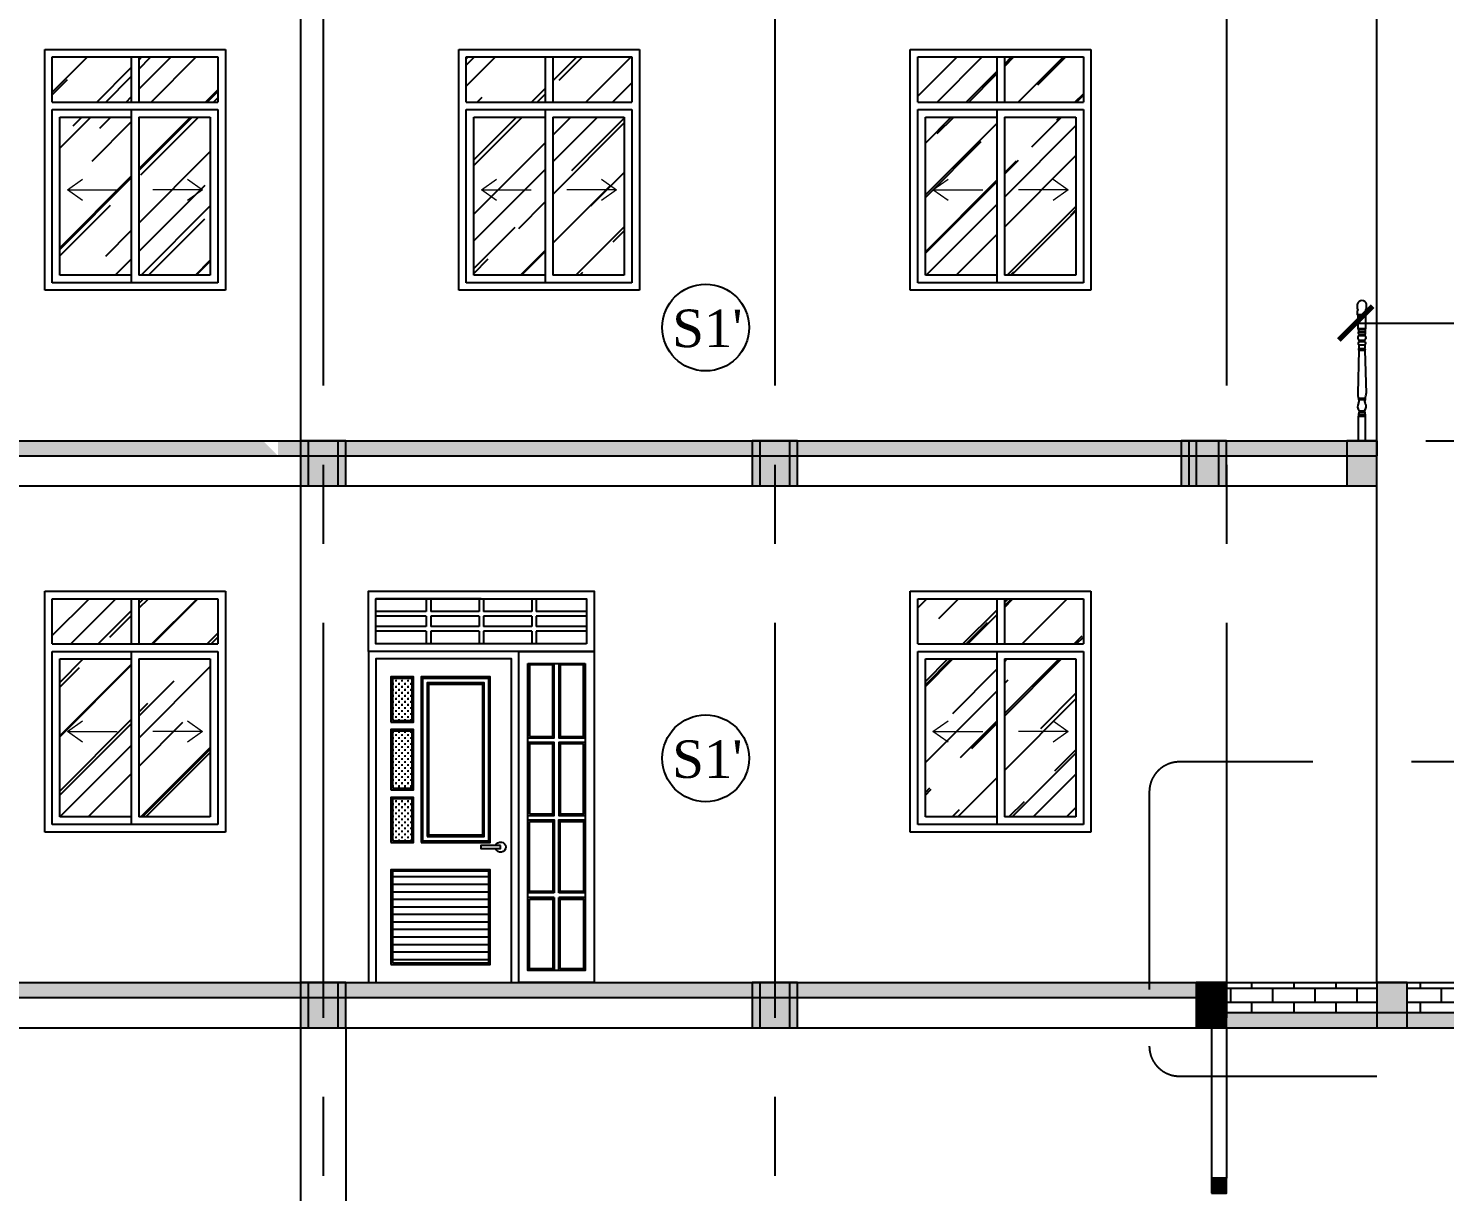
# Model space of a CAD drawing. Header units: inches. Extents: x 452443 to 881249, y 975131 to 1198310.
# Drawn here: x 753902 to 763311, y 1039121 to 1046851 of the extents above; entities that cross this region are included whole.
import ezdxf

# ---------------------------------------------------------------- set-up
doc = ezdxf.new("R2010")
doc.units = ezdxf.units.IN
doc.header["$LTSCALE"] = 3.5
doc.header["$MEASUREMENT"] = 0
doc.linetypes.add('CENTER', pattern=[2, 1.25, -0.25, 0.25, -0.25])
doc.linetypes.add('HIDDEN', pattern=[0.375, 0.25, -0.125])
for name, color, linetype in [('cot', 1, 'Continuous'), ('cotnha', 1, 'Continuous'), ('CUA', 4, 'Continuous'), ('DOOR-84', 84, 'Continuous'), ('HA', 8, 'Continuous'), ('hatch', 4, 'Continuous'), ('hatch vl', 4, 'Continuous'), ('NCUAMANH', 32, 'Continuous'), ('Netthay_126', 126, 'Continuous'), ('phong', 2, 'Continuous'), ('thuocdo', 3, 'Continuous'), ('Truc', 252, 'Continuous')]:
    doc.layers.add(name, color=color, linetype=linetype)
doc.styles.add('CHUGHICHU', font='VTIMESN0.TTF')
doc.styles.add('romand', font='romand.shx')
doc.styles.get("Standard").update_dxf_attribs({"font": 'times.ttf'})
doc.dimstyles.new('50', dxfattribs={"dimscale": 75, "dimtxt": 2.5, "dimasz": 30, "dimexe": 2, "dimexo": 0, "dimgap": 1, "dimtad": 1, "dimdec": 0, "dimdsep": 46, "dimtxsty": 'CHUGHICHU', "dimblk": 'ARCHTICK', "dimcen": 1.5, "dimdle": 2, "dimclrd": 256, "dimclre": 256, "dimclrt": 7, "dimadec": 0, "dimazin": 0, "dimtfac": 1, "dimtdec": 0, "dimtofl": 0, "dimtmove": 2, "dimatfit": 3, "dimldrblk": 'ARCHTICK', "dimfxl": 1, "dimtolj": 1, "dimtzin": 0, "dimlwd": -1, "dimlwe": -1, "dimarcsym": 0})
doc.dimstyles.new('TL100', dxfattribs={"dimscale": 100, "dimtxt": 2.5, "dimasz": 2, "dimexe": 2, "dimexo": 1, "dimgap": 1, "dimtad": 1, "dimdec": 0, "dimzin": 0, "dimdsep": 46, "dimtxsty": 'romand', "dimblk": 'ARCHTICK', "dimcen": 2, "dimdle": 2, "dimclrd": 256, "dimclre": 256, "dimclrt": 7, "dimadec": 0, "dimazin": 0, "dimtfac": 0.004, "dimtdec": 0, "dimtmove": 2, "dimatfit": 3, "dimfxl": 1, "dimtolj": 1, "dimtzin": 0, "dimlwd": 20, "dimlwe": 20, "dimarcsym": 1})

# ---------------------------------------------------------------- blocks, each defined once
blk = doc.blocks.new('cuadi1500x2600')
at = {"layer": 'CUA'}
h = blk.add_hatch(dxfattribs=at)
h.set_pattern_fill('ANSI31', color=256, scale=400, angle=315, style=0)
h.set_pattern_definition([(0, (375391.1903035211, 832311.767300683), (1.77635683940025e-14, 50), [])])
h.paths.add_polyline_path([(699.9999999998836, 739.146899999585), (699.9999999998836, 130.0000000003492), (1339.999999999884, 130.0000000002328), (1339.999999999884, 739.1468999997014)])
at = {"layer": 'hatch'}
h = blk.add_hatch(dxfattribs=at)
h.set_pattern_fill('CROSS', color=256, scale=80, style=0)
h.set_pattern_definition([(0, (396849.8583259973, 818514.513796071), (20, 20), [10, -30]), (90, (396854.8583259973, 818509.5137960708), (-20, 20), [10, -30])])
h.paths.add_polyline_path([(1339.999999999884, 1290.477699999348), (1209.999999999884, 1290.477699999348), (1209.999999999884, 1670.477699999814), (1339.999999999884, 1670.477699999814)])
h.paths.add_polyline_path([(1339.999999999884, 2020.477699999814), (1209.999999999942, 2020.477699999814), (1209.999999999884, 1740.477699999348), (1339.999999999884, 1740.477699999348)])
h.paths.add_polyline_path([(1209.999999999884, 940.4776999993483), (1339.999999999884, 940.4776999993483), (1339.999999999884, 1220.477699999814), (1209.999999999884, 1220.477699999814)])
at = {"layer": 'CUA'}
for p, q in [((49.99999999988358, 2465), (384.9999999998836, 2465)), ((414.9999999998836, 2465), (734.9999999998836, 2465)), ((764.9999999998836, 2465), (1084.999999999884, 2465)), ((1114.999999999884, 2465), (1449.999999999884, 2465)), ((49.99999999988358, 2434.999999985099), (384.9999999998836, 2434.999999985099)), ((49.99999999988358, 2365), (384.9999999998836, 2365)), ((414.9999999998836, 2434.999999985099), (734.9999999998836, 2434.999999985099)), ((414.9999999998836, 2365), (734.9999999998836, 2365)), ((764.9999999998836, 2434.999999985099), (1084.999999999884, 2434.999999985099)), ((764.9999999998836, 2365), (1084.999999999884, 2365)), ((1114.999999999884, 2434.999999985099), (1449.999999999884, 2434.999999985099)), ((1114.999999999884, 2365), (1449.999999999884, 2365)), ((49.99999999988358, 2334.999999985099), (384.9999999998836, 2334.999999985099)), ((414.9999999998836, 2334.999999985099), (734.9999999998836, 2334.999999985099)), ((764.9999999998836, 2334.999999985099), (1084.999999999884, 2334.999999985099)), ((1114.999999999884, 2334.999999985099), (1449.999999999884, 2334.999999985099))]:
    blk.add_line(p, q, dxfattribs=at)
for points in [[(-1.164153218269348e-10, 2200), (1499.999999999884, 2200), (1499.999999999884, 2600), (-1.164153218269348e-10, 2600)], [(49.99999999988358, 2250), (1449.999999999884, 2250), (1449.999999999884, 2550), (49.99999999988358, 2550)], [(1499.999999999884, 0), (499.9999999998836, 0), (499.9999999998836, 2200), (1499.999999999884, 2200)], [(1449.999999999884, 0), (549.9999999998836, 0), (549.9999999998836, 2150), (1449.999999999884, 2150)], [(1149.999999999884, 930.4777000002796), (689.9999999998836, 930.4777000002796), (689.9999999998836, 2030.47770000028), (1149.999999999884, 2030.47770000028)], [(1349.999999999884, 1730.47770000028), (1199.999999999884, 1730.47770000028), (1199.999999999884, 2030.47770000028), (1349.999999999884, 2030.47770000028)], [(1349.999999999884, 1280.47770000028), (1199.999999999884, 1280.47770000028), (1199.999999999884, 1680.47770000028), (1349.999999999884, 1680.47770000028)], [(1349.999999999884, 930.4777000002796), (1199.999999999884, 930.4777000002796), (1199.999999999884, 1230.47770000028), (1349.999999999884, 1230.47770000028)], [(621.5555045156507, 909.8049316394608), (753.3225663154153, 909.8049316394608), (753.3225663154153, 890.1950683589093), (621.5555045156507, 890.1950683589093)], [(621.5555045156507, 909.8049316394608), (753.3225663154153, 909.8049316394608), (753.3225663154153, 890.1950683589093), (621.5555045156507, 890.1950683589093)], [(1349.999999999884, 119.9999999997672), (689.9999999998836, 119.9999999997672), (689.9999999998836, 749.1469000001671), (1349.999999999884, 749.1469000001671)]]:
    blk.add_lwpolyline(points, close=True, dxfattribs=at)
for points in [[(749.9999999998836, 2550), (49.99999999988358, 2550)], [(384.9999999998836, 2550), (384.9999999998836, 2465)], [(414.9999999998836, 2550), (414.9999999998836, 2465)], [(734.9999999998836, 2550), (734.9999999998836, 2465)], [(749.9999999998836, 2550), (1449.999999999884, 2550)], [(764.9999999998836, 2550), (764.9999999998836, 2465)], [(1084.999999999884, 2550), (1084.999999999884, 2465)], [(1114.999999999884, 2550), (1114.999999999884, 2465)], [(384.9999999998836, 2434.999999985099), (384.9999999998836, 2365)], [(414.9999999998836, 2434.999999985099), (414.9999999998836, 2365)], [(734.9999999998836, 2434.999999985099), (734.9999999998836, 2365)], [(764.9999999998836, 2434.999999985099), (764.9999999998836, 2365)], [(1084.999999999884, 2434.999999985099), (1084.999999999884, 2365)], [(1114.999999999884, 2434.999999985099), (1114.999999999884, 2365)], [(384.9999999998836, 2334.999999985099), (384.9999999998836, 2250)], [(414.9999999998836, 2334.999999985099), (414.9999999998836, 2250)], [(734.9999999998836, 2334.999999985099), (734.9999999998836, 2250)], [(764.9999999998836, 2334.999999985099), (764.9999999998836, 2250)], [(1084.999999999884, 2334.999999985099), (1084.999999999884, 2250)], [(1114.999999999884, 2334.999999985099), (1114.999999999884, 2250)]]:
    blk.add_lwpolyline(points, dxfattribs=at)
blk.add_arc((621.5555045156507, 900), 33.69512471818598, 16.91721257605818, 343.0827874239419, dxfattribs=at)
blk.add_arc((621.5555045156507, 900), 33.69512471818598, 16.91721257605818, 343.0827874239419, dxfattribs=at)
at = {"layer": 'HA', "ltscale": 50}
for points in [[(1139.999999999884, 940.4776999993483), (699.9999999998836, 940.4776999993483), (699.9999999998836, 2020.477699999814), (1139.999999999884, 2020.477699999814)], [(1109.999999999884, 970.4776999998139), (730.0000000073342, 970.4776999998139), (730.0000000073342, 1990.477699999348), (1109.999999999884, 1990.477699999348)], [(1099.999999999884, 980.4777000002796), (739.9999999998836, 980.4777000002796), (739.9999999998836, 1980.47770000028), (1099.999999999884, 1980.47770000028)], [(1339.999999999884, 1740.477699999348), (1209.999999999884, 1740.477699999348), (1209.999999999884, 2020.477699999814), (1339.999999999884, 2020.477699999814)], [(1339.999999999884, 1290.477699999348), (1209.999999999884, 1290.477699999348), (1209.999999999884, 1670.477699999814), (1339.999999999884, 1670.477699999814)], [(1339.999999999884, 940.4776999993483), (1209.999999999884, 940.4776999993483), (1209.999999999884, 1220.477699999814), (1339.999999999884, 1220.477699999814)], [(1339.999999999884, 130.0000000002328), (699.9999999998836, 130.0000000002328), (699.9999999998836, 739.1468999997014), (1339.999999999884, 739.1468999997014)]]:
    blk.add_lwpolyline(points, close=True, dxfattribs=at)
at = {"layer": 'hatch'}
for p, q in [((501.1342999998014, 2200), (1.134299999801442, 2200)), ((440.0000000074506, 2119.999999999767), (59.9908908829093, 2119.999999999767)), ((60, 594.9999999997672), (234.9999999925494, 594.9999999997672)), ((60, 564.9999999993015), (234.9999999925494, 564.9999999993015)), ((265, 594.9999999997672), (440.0000000074506, 594.9999999997672)), ((265, 564.9999999993015), (440.0000000074506, 564.9999999993015))]:
    blk.add_line(p, q, dxfattribs=at)
for points in [[(0, 2200), (1500, 2200)], [(0, 2200), (0, 0), (500, 0), (500, 2200)], [(60, 2119.999999999767), (60, 80.00000000023283), (440.0000000074506, 80.00000000023283), (440.0000000074506, 2119.999999999767)], [(234.9999999925494, 2119.999999999767), (234.9999999925494, 1625), (60, 1625)], [(69.9908908829093, 2109.999999975786), (225, 2109.999999534804), (225, 1634.999999999069), (70, 1634.999999999069), (69.9908908829093, 2109.999999975786)], [(440.0000000074506, 1625), (265, 1625), (265, 2119.999999999767)], [(429.9999999925494, 1634.999999999069), (275, 1634.999999999069), (275, 2109.999999999069), (429.9999999925494, 2109.999999999069), (429.9999999925494, 1634.999999999069)], [(60, 1594.999999999767), (234.9999999925494, 1594.999999999767), (234.9999999925494, 1109.999999999069), (60, 1109.999999999069)], [(70, 1584.999999999069), (225, 1584.999999999069), (225, 1119.999999999767), (70, 1119.999999999767), (70, 1584.999999999069)], [(440.0000000074506, 1109.999999999069), (265, 1109.999999999069), (265, 1594.999999999767), (440.0000000074506, 1594.999999999767)], [(429.9999999925494, 1119.999999999767), (275, 1119.999999999767), (275, 1584.999999999069), (429.9999999925494, 1584.999999999069), (429.9999999925494, 1119.999999999767)], [(234.9999999925494, 594.9999999997672), (234.9999999925494, 1080.000000000233), (60, 1080.000000000233)], [(225, 605.0000000002328), (225, 1069.999999999767), (70, 1069.999999999767), (70, 605.0000000002328), (225, 605.0000000002328)], [(440.0000000074506, 1080.000000000233), (265, 1080.000000000233), (265, 594.9999999997672)], [(429.9999999925494, 1069.999999999767), (275, 1069.999999999767), (275, 605.0000000002328), (429.9999999925494, 605.0000000002328), (429.9999999925494, 1069.999999999767)], [(234.9999999925494, 80.00000000023283), (234.9999999925494, 564.9999999993015)], [(265, 564.9999999993015), (265, 80.00000000023283)], [(225, 89.99999999930151), (225, 555.0000000002328), (70, 555.0000000002328), (70, 89.99999999930151), (225, 89.99999999930151)], [(429.9999999925494, 555.0000000002328), (275, 555.0000000002328), (275, 89.99999999930151), (429.9999999925494, 89.99999999930151), (429.9999999925494, 555.0000000002328)]]:
    blk.add_lwpolyline(points, dxfattribs=at)
blk = doc.blocks.new('CUAS1200x1600')
at = {"layer": 'hatch vl'}
h = blk.add_hatch(dxfattribs=at)
h.set_pattern_fill('AR-RROOF', color=256, scale=15, angle=45)
h.set_pattern_definition([(45, (381730.9835756816, 834646.7290460013), (323.2892203584897, 862.1045876226387), [5715, -762, 1905, -381]), (45, (381954.5919530963, 835139.7451070481), (-627.7199028627338, 88.90453559858469), [1143, -125.73, 2286, -285.75]), (45, (381636.6908864104, 835010.4294189046), (1220.416806853298, 1581.423102920278), [3048, -533.4000000000001, 1524, -381])])
h.paths.add_polyline_path([(100, 99.99999999988358), (575, 100), (575, 1149.999999999884), (100, 1149.999999999884)])
h.paths.add_polyline_path([(625, 100), (1100, 100), (1100, 1149.999999999884), (625, 1149.999999999884)])
h.paths.add_polyline_path([(575, 1249.999999999884), (575, 1549.999999999884), (50, 1549.999999999884), (50, 1249.999999999884)])
h.paths.add_polyline_path([(625, 1549.999999999884), (625, 1249.999999999884), (1150, 1249.999999999884), (1150, 1549.999999999884)])
at = {"layer": 'DOOR-84', "ltscale": 3}
for p, q in [((0, 0), (0, 1600)), ((0, 1600), (1200, 1600)), ((50, 1249.999999999884), (50, 1549.999999999884)), ((50, 1549.999999999884), (1150, 1549.999999999884)), ((1150, 1549.999999999884), (1150, 1249.999999999884)), ((50, 1249.999999999884), (1150, 1249.999999999884)), ((50, 49.99999999988358), (50, 1199.999999999884)), ((50, 1200), (1150, 1199.999999999884)), ((100, 100), (100, 1150)), ((100, 1149.999999999884), (575, 1149.999999999884)), ((625, 1149.999999999884), (1100, 1149.999999999884)), ((1100, 1149.999999999884), (1100, 99.99999999988358)), ((1150, 1199.999999999884), (1150, 49.99999999988358)), ((575, 100), (100, 99.99999999988358)), ((1100, 100), (625, 100)), ((1200, 0), (0, 0)), ((1150.000000000931, 50), (50, 49.99999999988358))]:
    blk.add_line(p, q, dxfattribs=at)
for points in [[(1200, 1600), (1200, 0)], [(575, 1549.999999999884), (575, 1249.999999999884)], [(625, 1549.999999999884), (625, 1249.999999999884)], [(575, 1199.999999999884), (575, 50)], [(625, 1149.999999999884), (625, 100)]]:
    blk.add_lwpolyline(points, dxfattribs=at)
for points in [[(150.8647756816936, 667.19609999971), (481.1961756816017, 667.19609999971)], [(1049.135224318306, 667.19609999971), (718.8038243183983, 667.19609999971)]]:
    blk.add_leader(points, dimstyle='TL100', override={"dimasz": 1, "dimtad": 0, "dimldrblk": 'Open90', "dimarcsym": 1}, dxfattribs=at)

msp = doc.modelspace()

# ---------------------------------------------------------------- hatches: boundary and pattern name
at = {"layer": 'cot'}
h = msp.add_hatch(color=256, dxfattribs=at)
h.dxf.hatch_style = 1
h.paths.add_polyline_path([(755460.5167429671, 1044110.401622233), (752760.5167429671, 1044110.401622233), (752760.5167429671, 1044010.401622233), (755560.5167429671, 1044010.401622233)])
h.paths.add_polyline_path([(759360.5167429671, 1044110.401622233), (755560.5167429671, 1044110.401622233), (755560.5167429671, 1044010.401622233), (759360.5167429671, 1044010.401622233)])
h.paths.add_polyline_path([(762860.5167429671, 1044110.401622233), (759360.5167429671, 1044110.401622233), (759360.5167429671, 1044010.401622233), (762860.5167429671, 1044010.401622233)])
h.paths.add_polyline_path([(752860.5167429671, 1044110.401622233), (752860.5167429671, 1044010.401622233)], flags=17)
h = msp.add_hatch(color=256, dxfattribs=at)
h.dxf.hatch_style = 1
h.paths.add_polyline_path([(756010.5167429671, 1044110.401622233), (755710.5167429671, 1044110.401622233), (755710.5167429671, 1043810.401622233), (756010.5167429671, 1043810.401622233)])
h = msp.add_hatch(color=256, dxfattribs=at)
h.dxf.hatch_style = 1
h.paths.add_polyline_path([(755960.5167429671, 1044110.401622233), (755760.5167429671, 1044110.401622233), (755760.5167429671, 1043810.401622233), (755960.5167429671, 1043810.401622233)])
h = msp.add_hatch(color=256, dxfattribs=at)
h.dxf.hatch_style = 1
h.paths.add_polyline_path([(755960.5167429671, 1044110.401622233), (755760.5167429671, 1044110.401622233), (755760.5167429671, 1043810.401622233), (755960.5167429671, 1043810.401622233)])
h = msp.add_hatch(color=256, dxfattribs=at)
h.dxf.hatch_style = 1
h.paths.add_polyline_path([(759010.5167429671, 1044110.401622233), (758710.5167429671, 1044110.401622233), (758710.5167429671, 1043810.401622233), (759010.5167429671, 1043810.401622233)])
h = msp.add_hatch(color=256, dxfattribs=at)
h.dxf.hatch_style = 1
h.paths.add_polyline_path([(758960.5167429671, 1044110.401622233), (758760.5167429671, 1044110.401622233), (758760.5167429671, 1043810.401622233), (758960.5167429671, 1043810.401622233)])
h = msp.add_hatch(color=256, dxfattribs=at)
h.dxf.hatch_style = 1
h.paths.add_polyline_path([(758960.5167429671, 1044110.401622233), (758760.5167429671, 1044110.401622233), (758760.5167429671, 1043810.401622233), (758960.5167429671, 1043810.401622233)])
h = msp.add_hatch(color=256, dxfattribs=at)
h.dxf.hatch_style = 1
h.paths.add_polyline_path([(761860.5167429671, 1044110.401622233), (761560.5167429671, 1044110.401622233), (761560.5167429671, 1043810.401622233), (761860.5167429671, 1043810.401622233)])
h = msp.add_hatch(color=256, dxfattribs=at)
h.dxf.hatch_style = 1
h.paths.add_polyline_path([(761810.5167429671, 1044110.401622233), (761610.5167429671, 1044110.401622233), (761610.5167429671, 1043810.401622233), (761810.5167429671, 1043810.401622233)])
h = msp.add_hatch(color=256, dxfattribs=at)
h.dxf.hatch_style = 1
h.paths.add_polyline_path([(761810.5167429671, 1044110.401622233), (761610.5167429671, 1044110.401622233), (761610.5167429671, 1043810.401622233), (761810.5167429671, 1043810.401622233)])
h = msp.add_hatch(color=256, dxfattribs=at)
h.dxf.hatch_style = 1
h.paths.add_polyline_path([(761860.5167429671, 1044110.401622233), (761660.5167429671, 1044110.401622233), (761660.5167429671, 1043810.401622233), (761860.5167429671, 1043810.401622233)])
h = msp.add_hatch(color=256, dxfattribs=at)
h.dxf.hatch_style = 1
h.paths.add_polyline_path([(762860.5167429671, 1044110.401622233), (762660.5167429671, 1044110.401622233), (762660.5167429671, 1043810.401622233), (762860.5167429671, 1043810.401622233)])
h = msp.add_hatch(color=256, dxfattribs=at)
h.dxf.hatch_style = 1
h.paths.add_polyline_path([(755760.5167429671, 1040510.401622239), (753460.5167429671, 1040510.401622239), (753460.5167429671, 1040410.401622239), (755760.5167429671, 1040410.401622239)])
h.paths.add_polyline_path([(759560.5167429671, 1040510.401622239), (755960.5167429671, 1040510.401622239), (755960.5167429671, 1040410.401622239), (759560.5167429671, 1040410.401622239)])
h.paths.add_polyline_path([(761660.5167429671, 1040510.401622239), (759560.5167429671, 1040510.401622239), (759560.5167429671, 1040410.401622239), (761660.5167429671, 1040410.401622239)])
h.paths.add_polyline_path([(752860.5167429671, 1040510.401622239), (752860.5167429671, 1040410.401622239), (753260.5167429671, 1040410.401622239), (753260.5167429671, 1040510.401622239)])
h = msp.add_hatch(color=256, dxfattribs=at)
h.dxf.hatch_style = 1
h.paths.add_polyline_path([(756010.5167429671, 1040510.401622239), (755710.5167429671, 1040510.401622239), (755710.5167429671, 1040210.401622239), (756010.5167429671, 1040210.401622239)])
h = msp.add_hatch(color=256, dxfattribs=at)
h.dxf.hatch_style = 1
h.paths.add_polyline_path([(755960.5167429671, 1040510.401622239), (755760.5167429671, 1040510.401622239), (755760.5167429671, 1040210.401622239), (755960.5167429671, 1040210.401622239)])
h = msp.add_hatch(color=256, dxfattribs=at)
h.dxf.hatch_style = 1
h.paths.add_polyline_path([(755960.5167429671, 1040510.401622239), (755760.5167429671, 1040510.401622239), (755760.5167429671, 1040210.401622239), (755960.5167429671, 1040210.401622239)])
h = msp.add_hatch(color=256, dxfattribs=at)
h.dxf.hatch_style = 1
h.paths.add_polyline_path([(759010.5167429671, 1040510.401622239), (758710.5167429671, 1040510.401622239), (758710.5167429671, 1040210.401622239), (759010.5167429671, 1040210.401622239)])
h = msp.add_hatch(color=256, dxfattribs=at)
h.dxf.hatch_style = 1
h.paths.add_polyline_path([(758960.5167429671, 1040510.401622239), (758760.5167429671, 1040510.401622239), (758760.5167429671, 1040210.401622239), (758960.5167429671, 1040210.401622239)])
h = msp.add_hatch(color=256, dxfattribs=at)
h.dxf.hatch_style = 1
h.paths.add_polyline_path([(758960.5167429671, 1040510.401622239), (758760.5167429671, 1040510.401622239), (758760.5167429671, 1040210.401622239), (758960.5167429671, 1040210.401622239)])
h = msp.add_hatch(color=256, dxfattribs=at)
h.dxf.hatch_style = 1
h.paths.add_polyline_path([(763060.5167429671, 1040510.401622239), (762860.5167429671, 1040510.401622239), (762860.5167429671, 1040210.401622239), (763060.5167429671, 1040210.401622239)])
h = msp.add_hatch(color=256, dxfattribs=at)
h.dxf.hatch_style = 1
h.paths.add_polyline_path([(762860.5167429671, 1040310.401622239), (761860.5167429671, 1040310.401622239), (761860.5167429671, 1040210.401622239), (762860.5167429671, 1040210.401622239)])
h.paths.add_polyline_path([(764760.5167429671, 1040310.401622239), (763060.5167429671, 1040310.401622239), (763060.5167429671, 1040210.401622239), (764760.5167429671, 1040210.401622239)])
h = msp.add_hatch(color=256, dxfattribs=at)
h.dxf.hatch_style = 1
h.paths.add_polyline_path([(761860.5167429671, 1039210.401622239), (761760.5167429671, 1039210.401622239), (761760.5167429671, 1039110.401622239), (761860.5167429671, 1039110.401622239)])
at = {"layer": 'cotnha'}
h = msp.add_hatch(dxfattribs=at)
h.set_pattern_fill('ANSI31', color=256)
h.set_pattern_definition([(45, (686273.4839068461, 926412.9429526443), (-0.08838834764831843, 0.08838834764831845), [])])
h.paths.add_polyline_path([(761660.5167429671, 1040210.401622239), (761860.5167429671, 1040210.401622239), (761860.5167429671, 1040510.401622239), (761660.5167429671, 1040510.401622239)])
at = {"layer": 'hatch'}
h = msp.add_hatch(dxfattribs=at)
h.set_pattern_fill('AR-BRSTD', color=256, scale=35)
h.set_pattern_definition([(0, (686009.9583009086, 926872.9236983627), (0, 93.345), []), (90, (686009.9583009086, 926872.9236983627), (-140, 93.34500000000001), [93.345, -93.345])])
h.paths.add_polyline_path([(762860.5167429671, 1040510.401622239), (761860.5167429671, 1040510.401622239), (761860.5167429671, 1040310.401622239), (762860.5167429671, 1040310.401622239)])
h.paths.add_polyline_path([(764660.5167429671, 1040510.401622239), (763060.5167429671, 1040510.401622239), (763060.5167429671, 1040310.401622239), (764660.5167429671, 1040310.401622239)])

# ---------------------------------------------------------------- linework, layer by layer
at = {"linetype": 'HIDDEN', "ltscale": 1500}
msp.add_lwpolyline([(761548.2749648425, 1039888.391598363), (770309.1580369745, 1039888.391598363, 0.414213562373095), (770509.1580369745, 1040088.391598363), (770509.1580369745, 1041776.36737575, 0.414213562373095), (770309.1580369745, 1041976.36737575), (761548.2749648425, 1041976.36737575, 0.414213562373095), (761348.2749648425, 1041776.36737575), (761348.2749648425, 1040088.391598363, 0.414213562373095)], format="xyb", close=True, dxfattribs=at)
at = {"layer": 'cot'}
for points in [[(755710.5167429671, 1043810.401622233), (756010.5167429671, 1043810.401622233), (756010.5167429671, 1044110.401622233), (755710.5167429671, 1044110.401622233)], [(755760.5167429671, 1043810.401622233), (755960.5167429671, 1043810.401622233), (755960.5167429671, 1044110.401622233), (755760.5167429671, 1044110.401622233)], [(755760.5167429671, 1043810.401622233), (755960.5167429671, 1043810.401622233), (755960.5167429671, 1044110.401622233), (755760.5167429671, 1044110.401622233)], [(758710.5167429671, 1043810.401622233), (759010.5167429671, 1043810.401622233), (759010.5167429671, 1044110.401622233), (758710.5167429671, 1044110.401622233)], [(758760.5167429671, 1043810.401622233), (758960.5167429671, 1043810.401622233), (758960.5167429671, 1044110.401622233), (758760.5167429671, 1044110.401622233)], [(758760.5167429671, 1043810.401622233), (758960.5167429671, 1043810.401622233), (758960.5167429671, 1044110.401622233), (758760.5167429671, 1044110.401622233)], [(761560.5167429671, 1043810.401622233), (761860.5167429671, 1043810.401622233), (761860.5167429671, 1044110.401622233), (761560.5167429671, 1044110.401622233)], [(761610.5167429671, 1043810.401622233), (761810.5167429671, 1043810.401622233), (761810.5167429671, 1044110.401622233), (761610.5167429671, 1044110.401622233)], [(761610.5167429671, 1043810.401622233), (761810.5167429671, 1043810.401622233), (761810.5167429671, 1044110.401622233), (761610.5167429671, 1044110.401622233)], [(761660.5167429671, 1043810.401622233), (761860.5167429671, 1043810.401622233), (761860.5167429671, 1044110.401622233), (761660.5167429671, 1044110.401622233)], [(762660.5167429671, 1043810.401622233), (762860.5167429671, 1043810.401622233), (762860.5167429671, 1044110.401622233), (762660.5167429671, 1044110.401622233)], [(755710.5167429671, 1040210.401622239), (756010.5167429671, 1040210.401622239), (756010.5167429671, 1040510.401622239), (755710.5167429671, 1040510.401622239)], [(755760.5167429671, 1040210.401622239), (755960.5167429671, 1040210.401622239), (755960.5167429671, 1040510.401622239), (755760.5167429671, 1040510.401622239)], [(755760.5167429671, 1040210.401622239), (755960.5167429671, 1040210.401622239), (755960.5167429671, 1040510.401622239), (755760.5167429671, 1040510.401622239)], [(758710.5167429671, 1040210.401622239), (759010.5167429671, 1040210.401622239), (759010.5167429671, 1040510.401622239), (758710.5167429671, 1040510.401622239)], [(758760.5167429671, 1040210.401622239), (758960.5167429671, 1040210.401622239), (758960.5167429671, 1040510.401622239), (758760.5167429671, 1040510.401622239)], [(758760.5167429671, 1040210.401622239), (758960.5167429671, 1040210.401622239), (758960.5167429671, 1040510.401622239), (758760.5167429671, 1040510.401622239)], [(762860.5167429671, 1040210.401622239), (763060.5167429671, 1040210.401622239), (763060.5167429671, 1040510.401622239), (762860.5167429671, 1040510.401622239)], [(761760.5167429671, 1039110.401622239), (761860.5167429671, 1039110.401622239), (761860.5167429671, 1039210.401622239), (761760.5167429671, 1039210.401622239)]]:
    msp.add_lwpolyline(points, close=True, dxfattribs=at)
for points in [[(761860.5167429671, 1040310.401622239), (764660.5167429671, 1040310.401622239)], [(755710.5167429671, 1040210.401622239), (755710.5167429671, 1036510.401622239)], [(756010.5167429671, 1040210.401622239), (756010.5167429671, 1036510.401622239)], [(761860.5167429671, 1040210.401622239), (764660.5167429671, 1040210.401622239)]]:
    msp.add_lwpolyline(points, dxfattribs=at)
at = {"layer": 'cotnha'}
for points in [[(752761.4219009085, 1044110.401622233), (762860.5167429671, 1044110.401622233)], [(762860.5167429671, 1044110.401622233), (762860.5167429671, 1044010.401622233)], [(752761.4219009085, 1044010.401622233), (762860.5167429671, 1044010.401622233)], [(752761.4219009085, 1040510.401622239), (761860.5167429671, 1040510.401622239)], [(753360.5167429671, 1040410.401622239), (761860.5167429671, 1040410.401622239)]]:
    msp.add_lwpolyline(points, dxfattribs=at)
msp.add_lwpolyline([(761660.5167429671, 1040210.401622239), (761860.5167429671, 1040210.401622239), (761860.5167429671, 1040510.401622239), (761660.5167429671, 1040510.401622239)], close=True, dxfattribs=at)
at = {"layer": 'hatch'}
for points in [[(762730.5167429671, 1044985.524382662), (762730.5167429671, 1045019.238836591)], [(762730.5167429671, 1044947.334371244), (762790.5167429671, 1044947.334371244), (762790.5167429671, 1044974.030387412)], [(762790.5167429671, 1044947.334371244), (762730.5167429671, 1044947.334371244), (762730.5167429671, 1044974.030387412)], [(762730.5167429671, 1044947.334371244), (762730.5167429671, 1044974.030387412)], [(762790.5167429671, 1044985.524382662), (762790.5167429671, 1045019.238836591)], [(762790.5167429671, 1044947.334371244), (762790.5167429671, 1044974.030387412)]]:
    msp.add_lwpolyline(points, dxfattribs=at)
for centre, radius, start, end in [((762760.5167429671, 1045010.654224322), 31.20409536905043, 15.96867189834943, 164.0313281016506), ((762730.026047728, 1044979.777385037), 5.767908071552449, 274.8802425653197, 85.11975743468028), ((762791.0074382061, 1044979.777385037), 5.767908071552449, 94.88024255867379, 265.1197574413262)]:
    msp.add_arc(centre, radius, start, end, dxfattribs=at)
at = {"layer": 'NCUAMANH'}
for p, q in [((762738.9235880774, 1044848.887074479), (762739.1545861827, 1044833.768980843)), ((762738.9235880774, 1044848.887074479), (762782.1098978567, 1044848.887074479)), ((762739.1545861827, 1044833.768980843), (762781.8788997516, 1044833.768980843)), ((762739.9630886173, 1044817.797415129), (762781.0703973168, 1044817.797415129)), ((762740.267707282, 1044809.589526553), (762780.7657786522, 1044809.589526553)), ((762742.738166647, 1044777.848979632), (762778.2953192871, 1044777.848979632)), ((762782.1098978567, 1044848.887074479), (762781.8788997516, 1044833.768980843)), ((762740.7739664938, 1044712.862733022), (762732.7685285099, 1044423.160449495)), ((762740.7739664938, 1044712.862733022), (762780.2595194404, 1044712.862733022)), ((762741.0576051123, 1044747.972219312), (762779.9758808218, 1044747.972219312)), ((762741.0576051123, 1044747.972219312), (762741.0576051123, 1044723.98107812)), ((762741.0576051123, 1044723.98107812), (762779.9758808218, 1044723.98107812)), ((762742.0990821648, 1044768.904539662), (762778.9344037693, 1044768.904539662)), ((762743.3007836663, 1044773.78740823), (762777.7327022677, 1044773.78740823)), ((762779.9758808218, 1044747.972219312), (762779.9758808218, 1044723.98107812)), ((762780.2595194404, 1044712.862733022), (762788.2649574243, 1044423.160449495)), ((762739.0382802051, 1044383.370170524), (762781.995205729, 1044383.370170524)), ((762739.7701338456, 1044393.190759696), (762781.2633520885, 1044393.190759696)), ((762743.7942952788, 1044308.703922364), (762743.7942952788, 1044303.46285371)), ((762743.7942952788, 1044308.703922364), (762777.2391906553, 1044308.703922364)), ((762777.2391906553, 1044308.703922364), (762777.2391906553, 1044303.46285371)), ((762738.3507439655, 1044285.829384842), (762738.3507439655, 1044271.280110624)), ((762738.3507439655, 1044285.829384842), (762782.6827419687, 1044285.829384842)), ((762743.7942952788, 1044303.46285371), (762777.2391906553, 1044303.46285371)), ((762782.6827419687, 1044285.829384842), (762782.6827419687, 1044271.280110624))]:
    msp.add_line(p, q, dxfattribs=at)
msp.add_lwpolyline([(762785.2983752743, 1044947.334371244), (762785.2983752743, 1044852.775735932), (762735.7351106599, 1044852.775735932), (762735.7351106599, 1044947.334371244)], dxfattribs=at)
msp.add_lwpolyline([(762735.7351106599, 1044110.401622233), (762785.2983752743, 1044110.401622233), (762785.2983752743, 1044271.280110624), (762735.7351106599, 1044271.280110624)], close=True, dxfattribs=at)
for centre, radius, start, end in [((762752.2564565816, 1044794.556230896), 19.22836675535943, 128.5716523774852, 240.3293978300486), ((762740.6416209277, 1044853.547276257), 4.966801534523155, 188.9364850127497, 249.7630560415426), ((762747.0886669819, 1044826.164368227), 10.98998503962381, 136.2146650839385, 229.5811686215681), ((762737.064464632, 1044813.580241815), 5.117281678274091, 308.7531001516095, 55.49777559192486), ((762744.4377527274, 1044776.014656586), 2.500666687688931, 132.8165476872599, 242.9565296568942), ((762776.5957332067, 1044776.014656586), 2.500666687688931, 297.0434703431058, 47.18345231274013), ((762768.7770293525, 1044794.556230896), 19.22836675535955, 299.6706021699514, 51.42834762251486), ((762783.9690213022, 1044813.580241815), 5.117281678273851, 124.5022244080751, 231.2468998483905), ((762773.9448189522, 1044826.164368227), 10.98998503962386, 310.4188313784319, 43.78533491606155), ((762780.3918650064, 1044853.547276257), 4.966801534523155, 290.2369439584574, 351.0635149872503), ((762746.8696578036, 1044758.175112817), 11.74218856762394, 113.9711459166215, 240.3321064890486), ((762743.8671930614, 1044718.346612614), 6.296108796498494, 116.5028266179297, 240.5744773323799), ((762742.082090638, 1044771.498028416), 2.5935444143411, 270.3753742273632, 61.97253214317985), ((762778.9513952961, 1044771.498028416), 2.5935444143411, 118.0274678568202, 269.6246257726368), ((762774.1638281306, 1044758.175112817), 11.74218856762394, 299.6678935109513, 66.02885408337853), ((762777.1662928727, 1044718.346612614), 6.296108796498494, 299.4255226676201, 63.49717338207025), ((762797.0580873737, 1044422.377249077), 64.29432931302533, 179.302035048118, 206.9974743146256), ((762723.9753985604, 1044422.377249077), 64.29432931302533, 333.0025256853744, 0.6979649518820218), ((762770.687748238, 1044337.255359777), 39.22298293627694, 144.8495282159014, 226.7128217022167), ((762741.8443361206, 1044388.098620892), 5.498380914798928, 112.162748246206, 239.3133725555686), ((762720.6170451498, 1044371.929331964), 21.68489538635159, 326.1074896260487, 31.84309033682394), ((762750.3457376962, 1044337.255359777), 39.22298293627694, 313.2871782977833, 35.15047178409858), ((762800.4164407843, 1044371.929331964), 21.68489538635159, 148.1569096631761, 213.8925103739513), ((762779.1891498135, 1044388.098620892), 5.498380914798928, 300.6866274444315, 67.83725175379395), ((762765.9241150813, 1044286.974291565), 27.59713039592311, 143.3108152411318, 182.3776803590142), ((762755.1093708528, 1044286.974291565), 27.59713039592311, 357.6223196409858, 36.68918475886821)]:
    msp.add_arc(centre, radius, start, end, dxfattribs=at)
at = {"layer": 'Netthay_126'}
msp.add_line((755710.5167429671, 1047710.401622233), (755710.5167429671, 1040510.401622239), dxfattribs=at)
for points in [[(762860.5167429671, 1040510.401622239), (762860.5167429671, 1049810.401622233)], [(747660.5167429671, 1043810.401622233), (762660.5167429671, 1043810.401622233)], [(761860.5167429671, 1040510.401622239), (764660.5167429671, 1040510.401622239)], [(747660.5167429671, 1040210.401622239), (758860.5167429671, 1040210.401622239)], [(758860.5167429671, 1040210.401622239), (761860.5167429671, 1040210.401622239)]]:
    msp.add_lwpolyline(points, dxfattribs=at)
at = {"layer": 'Netthay_126', "ltscale": 200}
for points in [[(758401.1593657708, 1045953.286671752, 0, 100, 0), (758401.1593657708, 1046247.441056473, 0, 0, 0), (758401.1593657708, 1048617.035800503, 0, 0, 0)], [(758401.1593657708, 1042594.510567146, 0, 100, 0), (758401.1593657708, 1042888.664951866, 0, 0, 0), (758401.1593657708, 1044574.323604426, 0, 0, 0)], [(758401.1593657708, 1039348.150410758, 0, 100, 0), (758401.1593657708, 1039642.304795478, 0, 0, 0), (758401.1593657708, 1041711.899539509, 0, 0, 0)]]:
    msp.add_lwpolyline(points, format="xyseb", dxfattribs=at)
at = {"layer": 'Netthay_126'}
for centre in [(758401.1593657708, 1044862.572744585), (758401.1593657708, 1042000.148679668)]:
    msp.add_circle(centre, 288.249140159227, dxfattribs=at)
at = {"layer": 'phong'}
for p, q in [((761760.5167429671, 1040210.401622239), (761760.5167429671, 1039210.401622239)), ((761860.5167429671, 1040210.401622239), (761860.5167429671, 1039210.401622239))]:
    msp.add_line(p, q, dxfattribs=at)
msp.add_lwpolyline([(761760.5167429671, 1039210.401622239), (761860.5167429671, 1039210.401622239)], dxfattribs=at)
at = {"layer": 'Truc', "linetype": 'CENTER', "ltscale": 600}
for p, q in [((746385.6902331614, 1044110.401622233), (772262.818342967, 1044110.401622233)), ((746385.6902331614, 1040510.401622239), (772262.818342967, 1040510.401622239))]:
    msp.add_line(p, q, dxfattribs=at)
for points in [[(755860.5167429671, 1055501.333646919), (755860.5167429671, 1032188.790898341)], [(758860.5167429671, 1055501.333646919), (758860.5167429671, 1032188.790898341)], [(761860.5167429671, 1055501.333646919), (761860.5167429671, 1032188.790898341)]]:
    msp.add_lwpolyline(points, dxfattribs=at)

# ---------------------------------------------------------------- block references
at = {"layer": 'DOOR-84'}
for p in [(754010.5167429671, 1045110.401622233), (756760.5167429671, 1045110.401622233), (759760.5167429671, 1045110.401622233), (754010.5167429671, 1041510.401622239), (759760.5167429671, 1041510.401622239)]:
    msp.add_blockref('CUAS1200x1600', p, dxfattribs=at)
at = {"layer": 'thuocdo', "xscale": -1}
msp.add_blockref('cuadi1500x2600', (757660.516742967, 1040510.401622239), dxfattribs=at)

# ---------------------------------------------------------------- texts
at = {"char_height": 250, "width": 489.5999999999996, "attachment_point": 2, "line_spacing_factor": 0.9385317878468563}
for insert in [(758412.9205548574, 1044982.313903825), (758412.9205548574, 1042119.889838908)]:
    msp.add_mtext("S1'", dxfattribs=dict(at, insert=insert))

# ---------------------------------------------------------------- leaders
msp.add_leader([(762720.3203933871, 1044892.310898363), (766329.8250009085, 1044892.310898363)], dimstyle='50', override={"dimasz": 3, "dimtad": 0})

doc.saveas('drawing.dxf')
